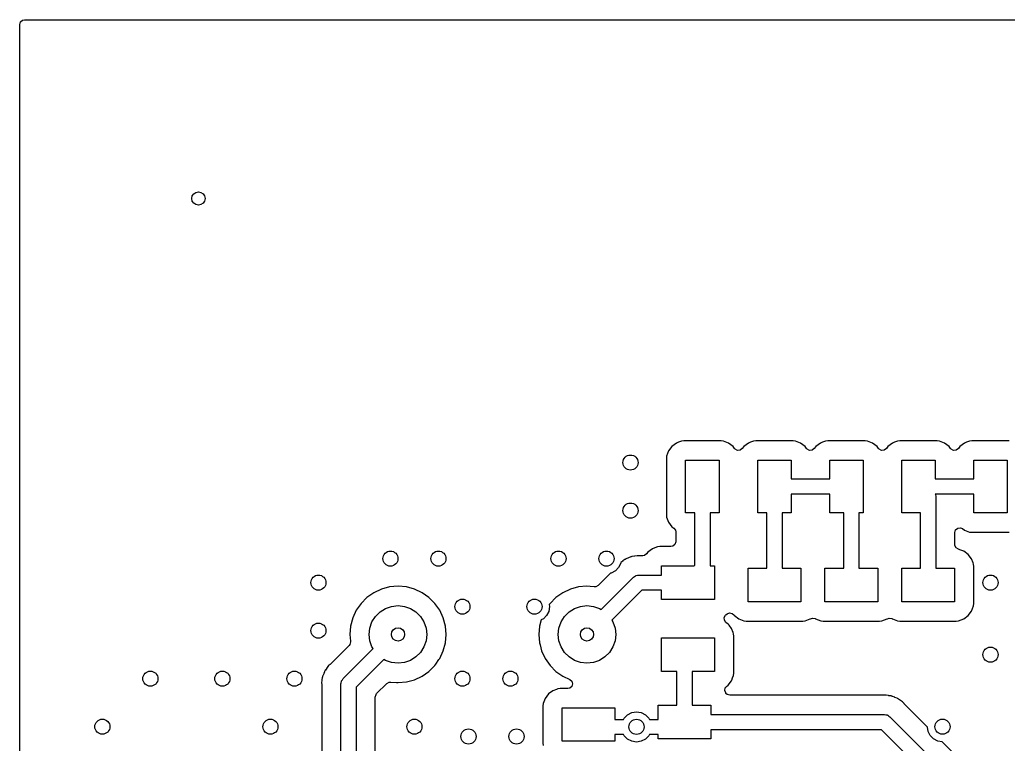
# Model space of a CAD drawing. Extents: x 0.01 to 3.59, y 0.01 to 1.99.
# Drawn here: x 0.014 to 1.043, y 1.232 to 1.986 of the extents above; entities that cross this region are included whole.
import ezdxf

# ---------------------------------------------------------------- set-up
doc = ezdxf.new("R2010")
doc.units = 0
doc.header["$MEASUREMENT"] = 0
doc.layers.add('BLACK', color=7, linetype='CONTINUOUS')

msp = doc.modelspace()

# ---------------------------------------------------------------- linework, layer by layer
at = {"layer": 'BLACK', "linetype": 'CONTINUOUS'}
for p, q in [((0.014, 1.9811), (0.0147, 1.9838)), ((0.014, 1.8943), (0.014, 1.9811)), ((0.0147, 1.9838), (0.0169, 1.9856)), ((0.0169, 1.9856), (0.0189, 1.986)), ((0.0189, 1.986), (3.5811, 1.986)), ((0.014, 0.8131), (0.014, 1.8943)), ((0.6978, 1.5453), (0.6932, 1.5418)), ((0.7001, 1.5461), (0.6978, 1.5453)), ((0.6978, 1.5453), (0.6978, 1.5453)), ((0.6978, 1.5453), (0.6978, 1.5453)), ((0.7032, 1.5473), (0.7001, 1.5461)), ((0.7056, 1.5475), (0.7032, 1.5473)), ((0.7032, 1.5473), (0.7032, 1.5473)), ((0.7444, 1.5475), (0.7056, 1.5475)), ((0.7056, 1.5475), (0.7056, 1.5475)), ((0.7056, 1.5475), (0.7056, 1.5475)), ((0.7468, 1.5473), (0.7444, 1.5475)), ((0.7444, 1.5475), (0.7444, 1.5475)), ((0.7444, 1.5475), (0.7444, 1.5475)), ((0.7522, 1.5453), (0.7468, 1.5473)), ((0.7468, 1.5473), (0.7468, 1.5473)), ((0.7468, 1.5473), (0.7468, 1.5473)), ((0.7568, 1.5418), (0.7522, 1.5453)), ((0.7522, 1.5453), (0.7522, 1.5453)), ((0.7522, 1.5453), (0.7522, 1.5453)), ((0.7728, 1.5453), (0.7682, 1.5418)), ((0.7751, 1.5461), (0.7728, 1.5453)), ((0.7728, 1.5453), (0.7728, 1.5453)), ((0.7728, 1.5453), (0.7728, 1.5453)), ((0.7782, 1.5473), (0.7751, 1.5461)), ((0.7806, 1.5475), (0.7782, 1.5473)), ((0.7782, 1.5473), (0.7782, 1.5473)), ((0.8194, 1.5475), (0.7806, 1.5475)), ((0.7806, 1.5475), (0.7806, 1.5475)), ((0.7806, 1.5475), (0.7806, 1.5475)), ((0.8218, 1.5473), (0.8194, 1.5475)), ((0.8194, 1.5475), (0.8194, 1.5475)), ((0.8194, 1.5475), (0.8194, 1.5475)), ((0.8272, 1.5453), (0.8218, 1.5473)), ((0.8218, 1.5473), (0.8218, 1.5473)), ((0.8218, 1.5473), (0.8218, 1.5473)), ((0.8318, 1.5418), (0.8272, 1.5453)), ((0.8272, 1.5453), (0.8272, 1.5453)), ((0.8272, 1.5453), (0.8272, 1.5453)), ((0.8478, 1.5453), (0.8432, 1.5418)), ((0.8501, 1.5461), (0.8478, 1.5453)), ((0.8478, 1.5453), (0.8478, 1.5453)), ((0.8478, 1.5453), (0.8478, 1.5453)), ((0.8532, 1.5473), (0.8501, 1.5461)), ((0.8556, 1.5475), (0.8532, 1.5473)), ((0.8532, 1.5473), (0.8532, 1.5473)), ((0.8944, 1.5475), (0.8556, 1.5475)), ((0.8556, 1.5475), (0.8556, 1.5475)), ((0.8556, 1.5475), (0.8556, 1.5475)), ((0.8968, 1.5473), (0.8944, 1.5475)), ((0.8944, 1.5475), (0.8944, 1.5475)), ((0.8944, 1.5475), (0.8944, 1.5475)), ((0.9022, 1.5453), (0.8968, 1.5473)), ((0.8968, 1.5473), (0.8968, 1.5473)), ((0.8968, 1.5473), (0.8968, 1.5473)), ((0.9068, 1.5418), (0.9022, 1.5453)), ((0.9022, 1.5453), (0.9022, 1.5453)), ((0.9022, 1.5453), (0.9022, 1.5453)), ((0.9228, 1.5453), (0.9182, 1.5418)), ((0.9251, 1.5461), (0.9228, 1.5453)), ((0.9228, 1.5453), (0.9228, 1.5453)), ((0.9228, 1.5453), (0.9228, 1.5453)), ((0.9282, 1.5473), (0.9251, 1.5461)), ((0.9306, 1.5475), (0.9282, 1.5473)), ((0.9282, 1.5473), (0.9282, 1.5473)), ((0.9694, 1.5475), (0.9306, 1.5475)), ((0.9306, 1.5475), (0.9306, 1.5475)), ((0.9306, 1.5475), (0.9306, 1.5475)), ((0.9718, 1.5473), (0.9694, 1.5475)), ((0.9694, 1.5475), (0.9694, 1.5475)), ((0.9694, 1.5475), (0.9694, 1.5475)), ((0.9772, 1.5453), (0.9718, 1.5473)), ((0.9718, 1.5473), (0.9718, 1.5473)), ((0.9718, 1.5473), (0.9718, 1.5473)), ((0.9818, 1.5418), (0.9772, 1.5453)), ((0.9772, 1.5453), (0.9772, 1.5453)), ((0.9772, 1.5453), (0.9772, 1.5453)), ((0.9978, 1.5453), (0.9932, 1.5418)), ((1.0001, 1.5461), (0.9978, 1.5453)), ((0.9978, 1.5453), (0.9978, 1.5453)), ((0.9978, 1.5453), (0.9978, 1.5453)), ((1.0032, 1.5473), (1.0001, 1.5461)), ((1.0056, 1.5475), (1.0032, 1.5473)), ((1.0032, 1.5473), (1.0032, 1.5473)), ((1.0444, 1.5475), (1.0056, 1.5475)), ((1.0056, 1.5475), (1.0056, 1.5475)), ((1.0056, 1.5475), (1.0056, 1.5475)), ((0.6897, 1.5372), (0.6877, 1.5318)), ((0.6932, 1.5418), (0.6897, 1.5372)), ((0.6897, 1.5372), (0.6897, 1.5372)), ((0.7585, 1.5395), (0.7568, 1.5418)), ((0.759, 1.539), (0.7585, 1.5395)), ((0.7614, 1.5376), (0.759, 1.539)), ((0.7642, 1.5378), (0.7614, 1.5376)), ((0.7665, 1.5395), (0.7642, 1.5378)), ((0.7682, 1.5418), (0.7665, 1.5395)), ((0.8335, 1.5395), (0.8318, 1.5418)), ((0.834, 1.539), (0.8335, 1.5395)), ((0.8364, 1.5376), (0.834, 1.539)), ((0.8392, 1.5378), (0.8364, 1.5376)), ((0.8415, 1.5395), (0.8392, 1.5378)), ((0.8432, 1.5418), (0.8415, 1.5395)), ((0.9085, 1.5395), (0.9068, 1.5418)), ((0.909, 1.539), (0.9085, 1.5395)), ((0.9114, 1.5376), (0.909, 1.539)), ((0.9142, 1.5378), (0.9114, 1.5376)), ((0.9165, 1.5395), (0.9142, 1.5378)), ((0.9182, 1.5418), (0.9165, 1.5395)), ((0.9835, 1.5395), (0.9818, 1.5418)), ((0.984, 1.539), (0.9835, 1.5395)), ((0.9864, 1.5376), (0.984, 1.539)), ((0.9892, 1.5378), (0.9864, 1.5376)), ((0.9915, 1.5395), (0.9892, 1.5378)), ((0.9932, 1.5418), (0.9915, 1.5395)), ((0.6877, 1.5318), (0.6875, 1.5294)), ((0.6875, 1.5294), (0.6875, 1.4706)), ((0.6877, 1.5318), (0.6877, 1.5318)), ((0.7075, 1.4725), (0.7075, 1.5275)), ((0.7075, 1.5275), (0.7425, 1.5275)), ((0.7425, 1.5275), (0.7425, 1.4725)), ((0.7825, 1.4725), (0.7825, 1.5275)), ((0.7825, 1.5275), (0.8175, 1.5275)), ((0.8175, 1.5275), (0.8175, 1.5079)), ((0.8575, 1.5079), (0.8575, 1.5275)), ((0.8575, 1.5275), (0.8925, 1.5275)), ((0.8925, 1.5275), (0.8925, 1.4725)), ((0.9325, 1.4725), (0.9325, 1.5275)), ((0.9325, 1.5275), (0.9675, 1.5275)), ((0.9675, 1.5275), (0.9675, 1.5079)), ((1.0075, 1.5079), (1.0075, 1.5275)), ((1.0075, 1.5275), (1.0425, 1.5275)), ((1.0425, 1.5275), (1.0425, 1.4725)), ((0.8175, 1.5079), (0.8575, 1.5079)), ((0.9675, 1.5079), (1.0075, 1.5079)), ((0.8575, 1.4921), (0.8175, 1.4921)), ((0.8175, 1.4921), (0.8175, 1.4725)), ((0.8575, 1.4725), (0.8575, 1.4921)), ((1.0075, 1.4921), (0.9675, 1.4921)), ((0.9675, 1.4921), (0.9675, 1.492)), ((0.9675, 1.492), (0.9676, 1.4913)), ((0.9676, 1.4913), (0.9679, 1.49)), ((0.9679, 1.49), (0.9679, 1.415)), ((1.0075, 1.4725), (1.0075, 1.4921)), ((0.7171, 1.4725), (0.7075, 1.4725)), ((0.7171, 1.4183), (0.7171, 1.4725)), ((0.7425, 1.4725), (0.7329, 1.4725)), ((0.7329, 1.4725), (0.7329, 1.4175)), ((0.7921, 1.4725), (0.7825, 1.4725)), ((0.7921, 1.415), (0.7921, 1.4725)), ((0.8175, 1.4725), (0.8079, 1.4725)), ((0.8079, 1.4725), (0.8079, 1.415)), ((0.8721, 1.4725), (0.8575, 1.4725)), ((0.8721, 1.415), (0.8721, 1.4725)), ((0.8925, 1.4725), (0.8879, 1.4725)), ((0.8879, 1.4725), (0.8879, 1.415)), ((0.9521, 1.4725), (0.9325, 1.4725)), ((0.9521, 1.415), (0.9521, 1.4725)), ((1.0425, 1.4725), (1.0075, 1.4725)), ((0.6875, 1.4706), (0.6877, 1.4682)), ((0.6877, 1.4682), (0.6877, 1.4682)), ((0.6877, 1.4682), (0.6897, 1.4628)), ((0.6897, 1.4628), (0.6897, 1.4628)), ((0.6897, 1.4628), (0.6932, 1.4582)), ((0.6932, 1.4582), (0.6951, 1.4568)), ((0.6951, 1.4568), (0.6968, 1.4545)), ((0.6968, 1.4545), (0.6971, 1.4528)), ((0.6971, 1.4528), (0.6971, 1.4425)), ((0.9879, 1.4523), (0.9887, 1.4549)), ((0.9879, 1.4396), (0.9879, 1.4523)), ((0.9887, 1.4549), (0.9908, 1.4568)), ((0.9908, 1.4568), (0.9936, 1.4572)), ((0.9936, 1.4572), (0.9958, 1.4562)), ((0.9958, 1.4562), (0.9978, 1.4547)), ((0.9978, 1.4547), (0.9978, 1.4547)), ((0.9978, 1.4547), (1.0032, 1.4527)), ((1.0032, 1.4527), (1.0032, 1.4527)), ((1.0032, 1.4527), (1.0056, 1.4525)), ((1.0056, 1.4525), (1.0056, 1.4525)), ((1.0056, 1.4525), (1.0444, 1.4525)), ((0.6971, 1.4425), (0.6963, 1.4398)), ((0.6682, 1.4318), (0.6668, 1.4299)), ((0.6728, 1.4353), (0.6682, 1.4318)), ((0.6753, 1.4362), (0.6728, 1.4353)), ((0.6728, 1.4353), (0.6728, 1.4353)), ((0.6728, 1.4353), (0.6728, 1.4353)), ((0.6782, 1.4373), (0.6753, 1.4362)), ((0.6806, 1.4375), (0.6782, 1.4373)), ((0.6782, 1.4373), (0.6782, 1.4373)), ((0.6921, 1.4375), (0.6806, 1.4375)), ((0.6806, 1.4375), (0.6806, 1.4375)), ((0.6806, 1.4375), (0.6806, 1.4375)), ((0.6942, 1.438), (0.6921, 1.4375)), ((0.6963, 1.4398), (0.6942, 1.438)), ((0.988, 1.4386), (0.9879, 1.4396)), ((0.9893, 1.4362), (0.988, 1.4386)), ((0.9915, 1.4349), (0.9893, 1.4362)), ((0.9917, 1.4348), (0.9915, 1.4349)), ((0.9915, 1.4349), (0.9915, 1.4349)), ((0.9918, 1.4348), (0.9917, 1.4348)), ((0.9917, 1.4348), (0.9917, 1.4348)), ((0.9931, 1.4343), (0.9918, 1.4348)), ((0.9918, 1.4348), (0.9918, 1.4348)), ((0.9918, 1.4348), (0.9918, 1.4348)), ((0.9918, 1.4348), (0.9918, 1.4348)), ((0.9972, 1.4328), (0.9931, 1.4343)), ((1.0018, 1.4293), (0.9972, 1.4328)), ((0.9972, 1.4328), (0.9972, 1.4328)), ((0.9972, 1.4328), (0.9972, 1.4328)), ((0.6401, 1.4211), (0.64, 1.4201)), ((0.642, 1.4224), (0.6401, 1.4211)), ((0.6422, 1.4226), (0.642, 1.4224)), ((0.6441, 1.424), (0.6422, 1.4226)), ((0.6445, 1.4242), (0.6441, 1.424)), ((0.6453, 1.4247), (0.6445, 1.4242)), ((0.6456, 1.4249), (0.6453, 1.4247)), ((0.6453, 1.4247), (0.6453, 1.4247)), ((0.6478, 1.4257), (0.6456, 1.4249)), ((0.6481, 1.4258), (0.6478, 1.4257)), ((0.6503, 1.4268), (0.6481, 1.4258)), ((0.6507, 1.4269), (0.6503, 1.4268)), ((0.6516, 1.4271), (0.6507, 1.4269)), ((0.6519, 1.4273), (0.6516, 1.4271)), ((0.6543, 1.4276), (0.6519, 1.4273)), ((0.6519, 1.4273), (0.6519, 1.4273)), ((0.6519, 1.4273), (0.6519, 1.4273)), ((0.6546, 1.4276), (0.6543, 1.4276)), ((0.657, 1.428), (0.6546, 1.4276)), ((0.6594, 1.4279), (0.657, 1.428)), ((0.6597, 1.4279), (0.6594, 1.4279)), ((0.6628, 1.4279), (0.6597, 1.4279)), ((0.6645, 1.4282), (0.6628, 1.4279)), ((0.6668, 1.4299), (0.6645, 1.4282)), ((1.0051, 1.4249), (1.0018, 1.4293)), ((1.0053, 1.4247), (1.0051, 1.4249)), ((1.0068, 1.4205), (1.0053, 1.4247)), ((0.6343, 1.4123), (0.6299, 1.41)), ((0.6377, 1.4157), (0.6343, 1.4123)), ((0.64, 1.4201), (0.6377, 1.4157)), ((0.6825, 1.4079), (0.6825, 1.4175)), ((0.6825, 1.4175), (0.7164, 1.4175)), ((0.7164, 1.4175), (0.7171, 1.4183)), ((0.7329, 1.4175), (0.7375, 1.4175)), ((0.7375, 1.4175), (0.7375, 1.3825)), ((0.7725, 1.38), (0.7725, 1.415)), ((0.7725, 1.415), (0.7921, 1.415)), ((0.8079, 1.415), (0.8275, 1.415)), ((0.8275, 1.415), (0.8275, 1.38)), ((0.8525, 1.38), (0.8525, 1.415)), ((0.8525, 1.415), (0.8721, 1.415)), ((0.8879, 1.415), (0.9075, 1.415)), ((0.9075, 1.415), (0.9075, 1.38)), ((0.9325, 1.38), (0.9325, 1.415)), ((0.9325, 1.415), (0.9521, 1.415)), ((0.9679, 1.415), (0.9875, 1.415)), ((0.9875, 1.415), (0.9875, 1.38)), ((1.0073, 1.4193), (1.0068, 1.4205)), ((1.0075, 1.4169), (1.0073, 1.4193)), ((1.0073, 1.4193), (1.0073, 1.4193)), ((1.0075, 1.3781), (1.0075, 1.4169)), ((1.0075, 1.4169), (1.0075, 1.4169)), ((0.6291, 1.4099), (0.6163, 1.397)), ((0.6195, 1.372), (0.6531, 1.4056)), ((0.6299, 1.41), (0.6291, 1.4099)), ((0.6531, 1.4056), (0.6542, 1.4063)), ((0.6542, 1.4063), (0.6552, 1.4071)), ((0.6552, 1.4071), (0.6557, 1.4072)), ((0.6557, 1.4072), (0.6561, 1.4074)), ((0.6561, 1.4074), (0.6574, 1.4076)), ((0.6574, 1.4076), (0.6587, 1.4079)), ((0.6587, 1.4079), (0.6825, 1.4079)), ((0.3907, 1.3932), (0.3828, 1.3895)), ((0.3992, 1.3955), (0.3907, 1.3932)), ((0.4079, 1.3963), (0.3992, 1.3955)), ((0.4166, 1.3955), (0.4079, 1.3963)), ((0.425, 1.3932), (0.4166, 1.3955)), ((0.433, 1.3895), (0.425, 1.3932)), ((0.5876, 1.3932), (0.5796, 1.3895)), ((0.596, 1.3955), (0.5876, 1.3932)), ((0.6047, 1.3963), (0.596, 1.3955)), ((0.6081, 1.396), (0.6047, 1.3963)), ((0.6047, 1.3963), (0.6047, 1.3963)), ((0.6047, 1.3963), (0.6047, 1.3963)), ((0.6123, 1.3956), (0.6081, 1.396)), ((0.6138, 1.3957), (0.6123, 1.3956)), ((0.6163, 1.397), (0.6138, 1.3957)), ((0.6619, 1.3921), (0.6306, 1.3608)), ((0.6825, 1.3921), (0.6619, 1.3921)), ((0.6825, 1.3825), (0.6825, 1.3921)), ((0.3756, 1.3845), (0.3694, 1.3783)), ((0.3828, 1.3895), (0.3756, 1.3845)), ((0.3756, 1.3845), (0.3756, 1.3845)), ((0.4401, 1.3845), (0.433, 1.3895)), ((0.4463, 1.3783), (0.4401, 1.3845)), ((0.5724, 1.3845), (0.5663, 1.3783)), ((0.5796, 1.3895), (0.5724, 1.3845)), ((0.5724, 1.3845), (0.5724, 1.3845)), ((0.7375, 1.3825), (0.6825, 1.3825)), ((0.8275, 1.38), (0.7725, 1.38)), ((0.9075, 1.38), (0.8525, 1.38)), ((0.9875, 1.38), (0.9325, 1.38)), ((0.3644, 1.3712), (0.3607, 1.3632)), ((0.3674, 1.3755), (0.3644, 1.3712)), ((0.3694, 1.3783), (0.3674, 1.3755)), ((0.3694, 1.3783), (0.3694, 1.3783)), ((0.3844, 1.3648), (0.3892, 1.3695)), ((0.3892, 1.3695), (0.3949, 1.3731)), ((0.3949, 1.3731), (0.4012, 1.3753)), ((0.4012, 1.3753), (0.4079, 1.3761)), ((0.4079, 1.3761), (0.4145, 1.3753)), ((0.4145, 1.3753), (0.4209, 1.3731)), ((0.4209, 1.3731), (0.4266, 1.3695)), ((0.4266, 1.3695), (0.4313, 1.3648)), ((0.4514, 1.3712), (0.4463, 1.3783)), ((0.4551, 1.3632), (0.4514, 1.3712)), ((0.565, 1.3701), (0.5627, 1.3657)), ((0.5657, 1.375), (0.565, 1.3701)), ((0.5663, 1.3783), (0.5654, 1.3771)), ((0.5654, 1.3771), (0.5657, 1.375)), ((0.5663, 1.3783), (0.5663, 1.3783)), ((0.5813, 1.3648), (0.586, 1.3695)), ((0.586, 1.3695), (0.5917, 1.3731)), ((0.5917, 1.3731), (0.598, 1.3753)), ((0.598, 1.3753), (0.6047, 1.3761)), ((0.6047, 1.3761), (0.6114, 1.3753)), ((0.6114, 1.3753), (0.6177, 1.3731)), ((0.6177, 1.3731), (0.6195, 1.372)), ((1.0018, 1.3657), (1.0053, 1.3703)), ((1.0053, 1.3703), (1.0073, 1.3757)), ((1.0053, 1.3703), (1.0053, 1.3703)), ((1.0073, 1.3757), (1.0075, 1.3781)), ((1.0073, 1.3757), (1.0073, 1.3757)), ((1.0075, 1.3781), (1.0075, 1.3781)), ((0.3607, 1.3632), (0.3584, 1.3548)), ((0.3786, 1.3527), (0.3808, 1.3591)), ((0.3808, 1.3591), (0.3844, 1.3648)), ((0.4313, 1.3648), (0.4349, 1.3591)), ((0.4349, 1.3591), (0.4371, 1.3527)), ((0.4573, 1.3548), (0.4551, 1.3632)), ((0.557, 1.3611), (0.5553, 1.3548)), ((0.5593, 1.3623), (0.557, 1.3611)), ((0.5627, 1.3657), (0.5593, 1.3623)), ((0.5755, 1.3527), (0.5777, 1.3591)), ((0.5777, 1.3591), (0.5813, 1.3648)), ((0.6306, 1.3608), (0.6318, 1.3591)), ((0.6318, 1.3591), (0.634, 1.3527)), ((0.7476, 1.3636), (0.749, 1.366)), ((0.7478, 1.3608), (0.7476, 1.3636)), ((0.7495, 1.3585), (0.7478, 1.3608)), ((0.749, 1.366), (0.7495, 1.3665)), ((0.7495, 1.3665), (0.7507, 1.3674)), ((0.7507, 1.3674), (0.7533, 1.3684)), ((0.7533, 1.3684), (0.7561, 1.3678)), ((0.7561, 1.3678), (0.7577, 1.3664)), ((0.7577, 1.3664), (0.7582, 1.3657)), ((0.7582, 1.3657), (0.7628, 1.3622)), ((0.7628, 1.3622), (0.7628, 1.3622)), ((0.7628, 1.3622), (0.7682, 1.3602)), ((0.7682, 1.3602), (0.7682, 1.3602)), ((0.7682, 1.3602), (0.7706, 1.36)), ((0.7706, 1.36), (0.7706, 1.36)), ((0.7706, 1.36), (0.8294, 1.36)), ((0.8294, 1.36), (0.8318, 1.3602)), ((0.8318, 1.3602), (0.8372, 1.3622)), ((0.8318, 1.3602), (0.8318, 1.3602)), ((0.8372, 1.3622), (0.8375, 1.3624)), ((0.8375, 1.3624), (0.8376, 1.3623)), ((0.8376, 1.3623), (0.8396, 1.3631)), ((0.8396, 1.3631), (0.8424, 1.3625)), ((0.8424, 1.3625), (0.8426, 1.3623)), ((0.8426, 1.3623), (0.8428, 1.3622)), ((0.8428, 1.3622), (0.8482, 1.3602)), ((0.8482, 1.3602), (0.8482, 1.3602)), ((0.8482, 1.3602), (0.8506, 1.36)), ((0.8506, 1.36), (0.8506, 1.36)), ((0.8506, 1.36), (0.9094, 1.36)), ((0.9094, 1.36), (0.9118, 1.3602)), ((0.9118, 1.3602), (0.9172, 1.3622)), ((0.9118, 1.3602), (0.9118, 1.3602)), ((0.9172, 1.3622), (0.9175, 1.3624)), ((0.9175, 1.3624), (0.9176, 1.3623)), ((0.9176, 1.3623), (0.9196, 1.3631)), ((0.9196, 1.3631), (0.9224, 1.3625)), ((0.9224, 1.3625), (0.9226, 1.3623)), ((0.9226, 1.3623), (0.9228, 1.3622)), ((0.9228, 1.3622), (0.9282, 1.3602)), ((0.9282, 1.3602), (0.9282, 1.3602)), ((0.9282, 1.3602), (0.9306, 1.36)), ((0.9306, 1.36), (0.9306, 1.36)), ((0.9306, 1.36), (0.9894, 1.36)), ((0.9894, 1.36), (0.9918, 1.3602)), ((0.9918, 1.3602), (0.9972, 1.3622)), ((0.9918, 1.3602), (0.9918, 1.3602)), ((0.9972, 1.3622), (1.0018, 1.3657)), ((0.9972, 1.3622), (0.9972, 1.3622)), ((0.3584, 1.3548), (0.3577, 1.3461)), ((0.3779, 1.3461), (0.3786, 1.3527)), ((0.4371, 1.3527), (0.4379, 1.3461)), ((0.4581, 1.3461), (0.4573, 1.3548)), ((0.5553, 1.3548), (0.5545, 1.3461)), ((0.5747, 1.3461), (0.5755, 1.3527)), ((0.634, 1.3527), (0.6347, 1.3461)), ((0.7518, 1.3568), (0.7495, 1.3585)), ((0.7527, 1.3556), (0.7518, 1.3568)), ((0.7553, 1.3522), (0.7527, 1.3556)), ((0.7568, 1.348), (0.7553, 1.3522)), ((0.3577, 1.3461), (0.3583, 1.3389)), ((0.3583, 1.3385), (0.3578, 1.3357)), ((0.3583, 1.3389), (0.3583, 1.3385)), ((0.3786, 1.3394), (0.3779, 1.3461)), ((0.3808, 1.333), (0.3786, 1.3394)), ((0.4371, 1.3394), (0.4349, 1.333)), ((0.4379, 1.3461), (0.4371, 1.3394)), ((0.4573, 1.3373), (0.4581, 1.3461)), ((0.5545, 1.3461), (0.5553, 1.3373)), ((0.5755, 1.3394), (0.5747, 1.3461)), ((0.5777, 1.333), (0.5755, 1.3394)), ((0.634, 1.3394), (0.6318, 1.333)), ((0.6347, 1.3461), (0.634, 1.3394)), ((0.6825, 1.3075), (0.6825, 1.3425)), ((0.6825, 1.3425), (0.7375, 1.3425)), ((0.7375, 1.3425), (0.7375, 1.3075)), ((0.7573, 1.3468), (0.7568, 1.348)), ((0.7575, 1.3444), (0.7573, 1.3468)), ((0.7573, 1.3468), (0.7573, 1.3468)), ((0.7575, 1.3056), (0.7575, 1.3444)), ((0.7575, 1.3444), (0.7575, 1.3444)), ((0.3569, 1.3345), (0.3373, 1.3149)), ((0.3507, 1.3001), (0.382, 1.3313)), ((0.3578, 1.3357), (0.3569, 1.3345)), ((0.382, 1.3313), (0.3808, 1.333)), ((0.4349, 1.333), (0.4313, 1.3274)), ((0.4514, 1.321), (0.4551, 1.3289)), ((0.4551, 1.3289), (0.4573, 1.3373)), ((0.5553, 1.3373), (0.5558, 1.3352)), ((0.5558, 1.3352), (0.5575, 1.3289)), ((0.5575, 1.3289), (0.5575, 1.3289)), ((0.5575, 1.3289), (0.5612, 1.321)), ((0.5813, 1.3274), (0.5777, 1.333)), ((0.6318, 1.333), (0.6282, 1.3274)), ((0.3931, 1.3201), (0.3642, 1.2912)), ((0.3949, 1.319), (0.3931, 1.3201)), ((0.4012, 1.3168), (0.3949, 1.319)), ((0.4209, 1.319), (0.4145, 1.3168)), ((0.4266, 1.3226), (0.4209, 1.319)), ((0.4313, 1.3274), (0.4266, 1.3226)), ((0.4472, 1.3151), (0.4505, 1.3198)), ((0.4505, 1.3198), (0.4514, 1.321)), ((0.5612, 1.321), (0.5612, 1.321)), ((0.5612, 1.321), (0.5663, 1.3138)), ((0.586, 1.3226), (0.5813, 1.3274)), ((0.5917, 1.319), (0.586, 1.3226)), ((0.598, 1.3168), (0.5917, 1.319)), ((0.6177, 1.319), (0.6114, 1.3168)), ((0.6234, 1.3226), (0.6177, 1.319)), ((0.6282, 1.3274), (0.6234, 1.3226)), ((0.3314, 1.3075), (0.3312, 1.307)), ((0.3316, 1.3079), (0.3314, 1.3075)), ((0.3321, 1.3087), (0.3316, 1.3079)), ((0.3323, 1.309), (0.3321, 1.3087)), ((0.3337, 1.3109), (0.3323, 1.309)), ((0.3323, 1.309), (0.3323, 1.309)), ((0.3339, 1.3112), (0.3337, 1.3109)), ((0.3353, 1.3131), (0.3339, 1.3112)), ((0.3371, 1.3147), (0.3353, 1.3132)), ((0.3353, 1.3132), (0.3353, 1.3131)), ((0.3373, 1.3149), (0.3371, 1.3147)), ((0.4079, 1.3161), (0.4012, 1.3168)), ((0.4145, 1.3168), (0.4079, 1.3161)), ((0.433, 1.3026), (0.4401, 1.3076)), ((0.4401, 1.3076), (0.4463, 1.3138)), ((0.4401, 1.3076), (0.4401, 1.3076)), ((0.4463, 1.3138), (0.4472, 1.3151)), ((0.4463, 1.3138), (0.4463, 1.3138)), ((0.5663, 1.3138), (0.5663, 1.3138)), ((0.5663, 1.3138), (0.5724, 1.3076)), ((0.5724, 1.3076), (0.5724, 1.3076)), ((0.5724, 1.3076), (0.5796, 1.3026)), ((0.6047, 1.3161), (0.598, 1.3168)), ((0.6114, 1.3168), (0.6047, 1.3161)), ((0.6984, 1.3075), (0.6825, 1.3075)), ((0.6984, 1.2723), (0.6984, 1.3075)), ((0.7375, 1.3075), (0.7142, 1.3075)), ((0.7142, 1.3075), (0.7142, 1.2723)), ((0.3285, 1.2978), (0.3283, 1.2964)), ((0.3287, 1.2985), (0.3285, 1.2978)), ((0.329, 1.3012), (0.3287, 1.2988)), ((0.3287, 1.2988), (0.3287, 1.2985)), ((0.3292, 1.3016), (0.329, 1.3012)), ((0.329, 1.3012), (0.329, 1.3012)), ((0.3294, 1.3025), (0.3292, 1.3016)), ((0.3295, 1.3028), (0.3294, 1.3025)), ((0.3305, 1.305), (0.3295, 1.3029)), ((0.3295, 1.3029), (0.3295, 1.3028)), ((0.3306, 1.3053), (0.3305, 1.305)), ((0.3312, 1.307), (0.3306, 1.3053)), ((0.3489, 1.2971), (0.3491, 1.2975)), ((0.3491, 1.2975), (0.3492, 1.2979)), ((0.3492, 1.2979), (0.35, 1.2989)), ((0.35, 1.2989), (0.3507, 1.3001)), ((0.4166, 1.2966), (0.4238, 1.2985)), ((0.4238, 1.2985), (0.425, 1.2989)), ((0.425, 1.2989), (0.433, 1.3026)), ((0.425, 1.2989), (0.425, 1.2989)), ((0.433, 1.3026), (0.433, 1.3026)), ((0.5796, 1.3026), (0.5796, 1.3026)), ((0.5796, 1.3026), (0.5868, 1.2992)), ((0.5868, 1.2992), (0.5889, 1.2974)), ((0.5889, 1.2974), (0.5896, 1.2947)), ((0.7518, 1.2932), (0.7553, 1.2978)), ((0.7553, 1.2978), (0.7555, 1.2985)), ((0.7553, 1.2978), (0.7553, 1.2978)), ((0.7555, 1.2985), (0.7564, 1.3008)), ((0.7564, 1.3008), (0.7573, 1.3032)), ((0.7573, 1.3032), (0.7575, 1.3056)), ((0.7573, 1.3032), (0.7573, 1.3032)), ((0.7575, 1.3056), (0.7575, 1.3056)), ((0.3283, 1.2964), (0.3283, 1.2962)), ((0.3283, 1.2962), (0.3283, 1.2955)), ((0.3283, 1.2955), (0.3284, 1.2938)), ((0.3284, 1.2938), (0.3284, 1.2935)), ((0.3284, 1.2935), (0.3284, 1.1766)), ((0.3484, 1.2945), (0.3487, 1.2958)), ((0.3484, 1.0781), (0.3484, 1.2945)), ((0.3487, 1.2958), (0.3489, 1.2971)), ((0.3642, 1.2912), (0.3642, 1.0748)), ((0.3856, 1.2844), (0.3963, 1.2951)), ((0.3963, 1.2951), (0.3988, 1.2964)), ((0.3988, 1.2964), (0.4003, 1.2965)), ((0.4003, 1.2965), (0.4064, 1.296)), ((0.4064, 1.296), (0.4079, 1.2959)), ((0.4079, 1.2959), (0.4166, 1.2966)), ((0.4079, 1.2959), (0.4079, 1.2959)), ((0.5691, 1.2875), (0.5645, 1.2841)), ((0.5729, 1.2889), (0.5691, 1.2875)), ((0.5691, 1.2875), (0.5691, 1.2875)), ((0.5691, 1.2875), (0.5691, 1.2875)), ((0.5745, 1.2895), (0.5729, 1.2889)), ((0.5769, 1.2898), (0.5745, 1.2895)), ((0.5745, 1.2895), (0.5745, 1.2895)), ((0.5847, 1.2898), (0.5769, 1.2898)), ((0.5769, 1.2898), (0.5769, 1.2898)), ((0.5769, 1.2898), (0.5769, 1.2898)), ((0.5867, 1.2902), (0.5847, 1.2898)), ((0.5888, 1.292), (0.5867, 1.2902)), ((0.5896, 1.2947), (0.5888, 1.292)), ((0.7482, 1.2877), (0.7488, 1.2904)), ((0.7492, 1.2851), (0.7482, 1.2877)), ((0.7488, 1.2904), (0.7502, 1.292)), ((0.7502, 1.292), (0.7518, 1.2932)), ((0.3842, 1.2809), (0.385, 1.2836)), ((0.3842, 1.0758), (0.3842, 1.2809)), ((0.385, 1.2836), (0.3856, 1.2844)), ((0.561, 1.2795), (0.559, 1.2741)), ((0.5645, 1.2841), (0.561, 1.2795)), ((0.561, 1.2795), (0.561, 1.2795)), ((0.7494, 1.2848), (0.7492, 1.2851)), ((0.7495, 1.2846), (0.7494, 1.2848)), ((0.7508, 1.2834), (0.7495, 1.2846)), ((0.7535, 1.2827), (0.7508, 1.2834)), ((0.9137, 1.2827), (0.7535, 1.2827)), ((0.914, 1.2827), (0.9137, 1.2827)), ((0.9163, 1.2828), (0.914, 1.2827)), ((0.914, 1.2827), (0.914, 1.2827)), ((0.9187, 1.2824), (0.9163, 1.2828)), ((0.919, 1.2823), (0.9187, 1.2824)), ((0.9214, 1.282), (0.919, 1.2823)), ((0.9217, 1.2819), (0.9214, 1.282)), ((0.9226, 1.2817), (0.9217, 1.2819)), ((0.923, 1.2816), (0.9226, 1.2817)), ((0.9252, 1.2806), (0.923, 1.2816)), ((0.9255, 1.2805), (0.9252, 1.2806)), ((0.9277, 1.2796), (0.9255, 1.2805)), ((0.928, 1.2794), (0.9277, 1.2796)), ((0.9288, 1.279), (0.928, 1.2794)), ((0.9292, 1.2788), (0.9288, 1.279)), ((0.9311, 1.2773), (0.9292, 1.2788)), ((0.9313, 1.2772), (0.9311, 1.2773)), ((0.9333, 1.2758), (0.9313, 1.2772)), ((0.559, 1.2741), (0.5588, 1.2717)), ((0.5588, 1.2717), (0.5588, 1.2328)), ((0.559, 1.2741), (0.559, 1.2741)), ((0.5788, 1.2348), (0.5788, 1.2698)), ((0.5788, 1.2698), (0.6338, 1.2698)), ((0.6338, 1.2698), (0.6338, 1.2576)), ((0.6788, 1.2576), (0.6788, 1.2723)), ((0.6788, 1.2723), (0.6984, 1.2723)), ((0.7142, 1.2723), (0.7338, 1.2723)), ((0.7338, 1.2723), (0.7338, 1.2626)), ((0.9349, 1.274), (0.9333, 1.2758)), ((0.9351, 1.2738), (0.9349, 1.274)), ((0.9593, 1.2495), (0.9351, 1.2738)), ((0.6338, 1.2576), (0.6429, 1.2576)), ((0.6429, 1.2576), (0.6436, 1.259)), ((0.6436, 1.259), (0.647, 1.2625)), ((0.647, 1.2625), (0.6514, 1.2647)), ((0.6514, 1.2647), (0.6563, 1.2655)), ((0.6563, 1.2655), (0.6612, 1.2647)), ((0.6612, 1.2647), (0.6656, 1.2625)), ((0.6656, 1.2625), (0.669, 1.259)), ((0.669, 1.259), (0.6697, 1.2576)), ((0.6697, 1.2576), (0.6788, 1.2576)), ((0.7338, 1.2626), (0.7495, 1.2626)), ((0.7495, 1.2626), (0.9146, 1.2626)), ((0.9146, 1.2626), (0.9159, 1.2623)), ((0.9159, 1.2623), (0.9172, 1.2622)), ((0.9172, 1.2622), (0.9176, 1.262)), ((0.9176, 1.262), (0.9181, 1.2619)), ((0.9181, 1.2619), (0.9191, 1.261)), ((0.9191, 1.261), (0.9202, 1.2603)), ((0.9202, 1.2603), (1.0319, 1.1487)), ((0.7495, 1.2469), (0.7338, 1.2469)), ((0.7338, 1.2469), (0.7338, 1.2373)), ((0.9114, 1.2469), (0.7495, 1.2469)), ((1.0184, 1.1398), (0.9114, 1.2469)), ((0.96, 1.2451), (0.9593, 1.2495)), ((0.6429, 1.2419), (0.6338, 1.2419)), ((0.6338, 1.2419), (0.6338, 1.2348)), ((0.6436, 1.2405), (0.6429, 1.2419)), ((0.647, 1.237), (0.6436, 1.2405)), ((0.6514, 1.2348), (0.647, 1.237)), ((0.6656, 1.237), (0.6612, 1.2348)), ((0.669, 1.2405), (0.6656, 1.237)), ((0.6697, 1.2419), (0.669, 1.2405)), ((0.6788, 1.2419), (0.6697, 1.2419)), ((0.6788, 1.2373), (0.6788, 1.2419)), ((0.7338, 1.2373), (0.6788, 1.2373)), ((0.9623, 1.2407), (0.96, 1.2451)), ((0.9657, 1.2373), (0.9623, 1.2407)), ((0.9701, 1.235), (0.9657, 1.2373)), ((0.5588, 1.2328), (0.559, 1.2305)), ((0.6338, 1.2348), (0.5788, 1.2348)), ((0.6563, 1.234), (0.6514, 1.2348)), ((0.6612, 1.2348), (0.6563, 1.234)), ((0.9745, 1.2343), (0.9701, 1.235)), ((1.0093, 1.1995), (0.9745, 1.2343))]:
    msp.add_line(p, q, dxfattribs=at)
at = {"layer": 'BLACK'}
for centre, radius in [((0.2, 1.8), 0.00689), ((0.65, 1.525), 0.00787), ((0.65, 1.475), 0.00787), ((0.4, 1.425), 0.00787), ((0.45, 1.425), 0.00787), ((0.575, 1.425), 0.00787), ((0.625, 1.425), 0.00787), ((0.325, 1.4), 0.00787), ((1.025, 1.4), 0.00787), ((0.475, 1.375), 0.00787), ((0.55, 1.375), 0.00787), ((0.325, 1.35), 0.00787), ((0.4079, 1.3461), 0.00689), ((0.6047, 1.3461), 0.00689), ((1.025, 1.325), 0.00787), ((0.15, 1.3), 0.00787), ((0.225, 1.3), 0.00787), ((0.3, 1.3), 0.00787), ((0.475, 1.3), 0.00787), ((0.525, 1.3), 0.00787), ((0.1, 1.25), 0.00787), ((0.275, 1.25), 0.00787), ((0.425, 1.25), 0.00787), ((0.6563, 1.2498), 0.00787), ((0.975, 1.25), 0.00787), ((0.4813, 1.2398), 0.00787), ((0.5313, 1.2398), 0.00787)]:
    msp.add_circle(centre, radius, dxfattribs=at)

doc.saveas('drawing.dxf')
